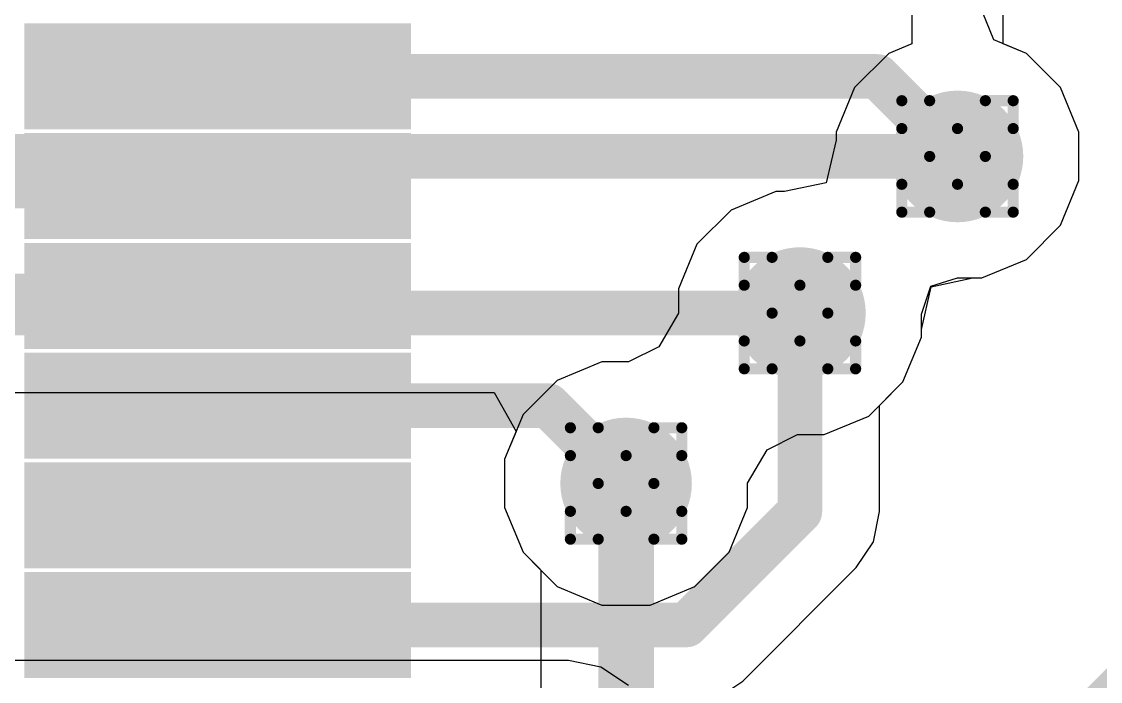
# Model space of a CAD drawing. Header units: inches. Extents: x -11 to 5379, y 0 to 5429.
# Drawn here: x 136.724 to 141.644, y 51.296 to 54.304 of the extents above; entities that cross this region are included whole.
import ezdxf

# ---------------------------------------------------------------- set-up
doc = ezdxf.new("R2010")
doc.units = ezdxf.units.IN
for name, color, linetype in [('Bottom Layer', 5, 'Continuous'), ('Drill Drawing', 1, 'Continuous'), ('GND', 16, 'Continuous'), ('PWR', 76, 'Continuous'), ('Top Layer', 1, 'Continuous'), ('Top Paste', 8, 'Continuous'), ('Top Solder', 216, 'Continuous'), ('Via Holes', 16, 'Continuous')]:
    doc.layers.add(name, color=color, linetype=linetype)

# ---------------------------------------------------------------- blocks, each defined once
blk = doc.blocks.new('LQFP_144_20_20__157')
at = {"layer": 'Top Layer'}
for points in [[(-11.46, -1.61), (-9.9, -1.61), (-9.9, -1.89), (-11.46, -1.89)], [(-11.46, -2.11), (-9.9, -2.11), (-9.9, -2.39), (-11.46, -2.39)], [(-11.46, -2.61), (-9.9, -2.61), (-9.9, -2.89), (-11.46, -2.89)], [(-11.46, -3.11), (-9.9, -3.11), (-9.9, -3.39), (-11.46, -3.39)], [(-11.46, -3.61), (-9.9, -3.61), (-9.9, -3.89), (-11.46, -3.89)], [(-11.46, -4.11), (-9.9, -4.11), (-9.9, -4.39), (-11.46, -4.39)]]:
    blk.add_hatch(color=1, dxfattribs=at).paths.add_polyline_path(points)
at = {"layer": 'Top Paste'}
for points in [[(-11.46, -1.61), (-9.9, -1.61), (-9.9, -1.89), (-11.46, -1.89)], [(-11.46, -2.11), (-9.9, -2.11), (-9.9, -2.39), (-11.46, -2.39)], [(-11.46, -2.61), (-9.9, -2.61), (-9.9, -2.89), (-11.46, -2.89)], [(-11.46, -3.11), (-9.9, -3.11), (-9.9, -3.39), (-11.46, -3.39)], [(-11.46, -3.61), (-9.9, -3.61), (-9.9, -3.89), (-11.46, -3.89)], [(-11.46, -4.11), (-9.9, -4.11), (-9.9, -4.39), (-11.46, -4.39)]]:
    blk.add_hatch(color=8, dxfattribs=at).paths.add_polyline_path(points)
at = {"layer": 'Top Solder'}
for points in [[(-11.5616, -1.5084), (-9.7984, -1.5084), (-9.7984, -1.9916), (-11.5616, -1.9916)], [(-11.5616, -2.0084), (-9.7984, -2.0084), (-9.7984, -2.4916), (-11.5616, -2.4916)], [(-11.5616, -2.5084), (-9.7984, -2.5084), (-9.7984, -2.9916), (-11.5616, -2.9916)], [(-11.5616, -3.0084), (-9.7984, -3.0084), (-9.7984, -3.4916), (-11.5616, -3.4916)], [(-11.5616, -3.5084), (-9.7984, -3.5084), (-9.7984, -3.9916), (-11.5616, -3.9916)], [(-11.5616, -4.0084), (-9.7984, -4.0084), (-9.7984, -4.4916), (-11.5616, -4.4916)]]:
    blk.add_hatch(color=216, dxfattribs=at).paths.add_polyline_path(points)

msp = doc.modelspace()

# ---------------------------------------------------------------- hatches: boundary and pattern name
at = {"layer": 'Bottom Layer'}
h = msp.add_hatch(color=5, dxfattribs=at)
edge = h.paths.add_edge_path()
edge.add_arc((140.9921, 53.6892), 0.3, 0, 360)
h = msp.add_hatch(color=5, dxfattribs=at)
edge = h.paths.add_edge_path()
edge.add_arc((140.2735, 52.9752), 0.3, 0, 360)
h = msp.add_hatch(color=5, dxfattribs=at)
edge = h.paths.add_edge_path()
edge.add_arc((139.4806, 52.1986), 0.3, 0, 360)
at = {"layer": 'GND'}
h = msp.add_hatch(color=16, dxfattribs=at)
edge = h.paths.add_edge_path()
edge.add_arc((140.9921, 53.6892), 0.3, 0, 360)
h = msp.add_hatch(color=16, dxfattribs=at)
edge = h.paths.add_edge_path()
edge.add_arc((140.2735, 52.9752), 0.3, 0, 360)
h = msp.add_hatch(color=16, dxfattribs=at)
edge = h.paths.add_edge_path()
edge.add_arc((139.4806, 52.1986), 0.3, 0, 360)
at = {"layer": 'PWR'}
h = msp.add_hatch(color=76, dxfattribs=at)
edge = h.paths.add_edge_path()
edge.add_arc((140.9921, 53.6892), 0.3, 0, 360)
h = msp.add_hatch(color=76, dxfattribs=at)
edge = h.paths.add_edge_path()
edge.add_arc((140.2735, 52.9752), 0.3, 0, 360)
h = msp.add_hatch(color=76, dxfattribs=at)
edge = h.paths.add_edge_path()
edge.add_arc((139.4806, 52.1986), 0.3, 0, 360)
at = {"layer": 'Top Layer'}
h = msp.add_hatch(color=1, dxfattribs=at)
edge = h.paths.add_edge_path()
edge.add_arc((140.9921, 53.6892), 0.3, 0, 360)
h = msp.add_hatch(color=1, dxfattribs=at)
edge = h.paths.add_edge_path()
edge.add_arc((140.2735, 52.9752), 0.3, 0, 360)
h = msp.add_hatch(color=1, dxfattribs=at)
edge = h.paths.add_edge_path()
edge.add_arc((139.4806, 52.1986), 0.3, 0, 360)
at = {"layer": 'Via Holes'}
h = msp.add_hatch(color=7, dxfattribs=at)
edge = h.paths.add_edge_path()
edge.add_arc((140.9921, 53.6892), 0.15, 0, 360)
h = msp.add_hatch(color=7, dxfattribs=at)
edge = h.paths.add_edge_path()
edge.add_arc((140.2735, 52.9752), 0.15, 0, 360)
h = msp.add_hatch(color=7, dxfattribs=at)
edge = h.paths.add_edge_path()
edge.add_arc((139.4806, 52.1986), 0.15, 0, 360)

# ---------------------------------------------------------------- linework, layer by layer
at = {"layer": 'Bottom Layer'}
for p, q in [((136.6264, 52.6126), (138.8789, 52.6126)), ((138.8789, 52.6126), (138.9788, 52.4348)), ((138.9788, 52.4348), (138.9266, 52.3088)), ((138.9266, 52.3088), (138.9266, 52.0884)), ((138.9266, 52.0884), (139.011, 51.8848)), ((139.011, 51.8848), (139.0922, 51.8036)), ((139.0922, 51.8036), (139.0922, 50.183))]:
    msp.add_line(p, q, dxfattribs=at)
for points in [[(131.6748, 53.6892, 0.2032, 0.2032, 0), (140.9921, 53.6892, 0.2032, 0.2032, 0)], [(132.1008, 52.9752, 0.2032, 0.2032, 0), (140.2735, 52.9752, 0.2032, 0.2032, 0)], [(139.4806, 48.984, 0.254, 0.254, 0), (143.0503, 52.5537, 0.254, 0.254, 0)], [(139.4806, 48.984, 0.254, 0.254, 0), (139.4806, 52.1986, 0.254, 0.254, 0)]]:
    msp.add_lwpolyline(points, format="xyseb", dxfattribs=at)
for points in [[(140.9413, 53.6892, 0.1016, 0.1016, 1), (141.0429, 53.6892, 0.1016, 0.1016, 1)], [(140.2227, 52.9752, 0.1016, 0.1016, 1), (140.3243, 52.9752, 0.1016, 0.1016, 1)], [(139.4171, 52.1986, 0.127, 0.127, 1), (139.5441, 52.1986, 0.127, 0.127, 1)]]:
    msp.add_lwpolyline(points, format="xyseb", close=True, dxfattribs=at)
at = {"layer": 'Drill Drawing'}
for points in [[(140.7381, 53.8162, 0.0508, 0.0508, 0), (140.7381, 53.9432, 0.0508, 0.0508, 0)], [(140.7381, 53.9432, 0.0508, 0.0508, 0), (140.8651, 53.9432, 0.0508, 0.0508, 0)], [(140.8651, 53.9432, 0.0508, 0.0508, 0), (140.9921, 53.8162, 0.0508, 0.0508, 0)], [(140.9921, 53.8162, 0.0508, 0.0508, 0), (141.1191, 53.9432, 0.0508, 0.0508, 0)], [(141.1191, 53.9432, 0.0508, 0.0508, 0), (141.2461, 53.9432, 0.0508, 0.0508, 0)], [(141.2461, 53.8162, 0.0508, 0.0508, 0), (141.2461, 53.9432, 0.0508, 0.0508, 0)], [(140.7381, 53.8162, 0.0508, 0.0508, 0), (140.8651, 53.6892, 0.0508, 0.0508, 0)], [(141.1191, 53.6892, 0.0508, 0.0508, 0), (141.2461, 53.8162, 0.0508, 0.0508, 0)], [(140.7381, 53.5622, 0.0508, 0.0508, 0), (140.8651, 53.6892, 0.0508, 0.0508, 0)], [(141.1191, 53.6892, 0.0508, 0.0508, 0), (141.2461, 53.5622, 0.0508, 0.0508, 0)], [(140.7381, 53.4352, 0.0508, 0.0508, 0), (140.7381, 53.5622, 0.0508, 0.0508, 0)], [(140.8651, 53.4352, 0.0508, 0.0508, 0), (140.9921, 53.5622, 0.0508, 0.0508, 0)], [(140.9921, 53.5622, 0.0508, 0.0508, 0), (141.1191, 53.4352, 0.0508, 0.0508, 0)], [(141.2461, 53.4352, 0.0508, 0.0508, 0), (141.2461, 53.5622, 0.0508, 0.0508, 0)], [(140.7381, 53.4352, 0.0508, 0.0508, 0), (140.8651, 53.4352, 0.0508, 0.0508, 0)], [(141.1191, 53.4352, 0.0508, 0.0508, 0), (141.2461, 53.4352, 0.0508, 0.0508, 0)], [(140.0195, 53.1022, 0.0508, 0.0508, 0), (140.0195, 53.2292, 0.0508, 0.0508, 0)], [(140.0195, 53.2292, 0.0508, 0.0508, 0), (140.1465, 53.2292, 0.0508, 0.0508, 0)], [(140.1465, 53.2292, 0.0508, 0.0508, 0), (140.2735, 53.1022, 0.0508, 0.0508, 0)], [(140.2735, 53.1022, 0.0508, 0.0508, 0), (140.4005, 53.2292, 0.0508, 0.0508, 0)], [(140.4005, 53.2292, 0.0508, 0.0508, 0), (140.5275, 53.2292, 0.0508, 0.0508, 0)], [(140.5275, 53.1022, 0.0508, 0.0508, 0), (140.5275, 53.2292, 0.0508, 0.0508, 0)], [(140.0195, 53.1022, 0.0508, 0.0508, 0), (140.1465, 52.9752, 0.0508, 0.0508, 0)], [(140.4005, 52.9752, 0.0508, 0.0508, 0), (140.5275, 53.1022, 0.0508, 0.0508, 0)], [(140.0195, 52.8482, 0.0508, 0.0508, 0), (140.1465, 52.9752, 0.0508, 0.0508, 0)], [(140.4005, 52.9752, 0.0508, 0.0508, 0), (140.5275, 52.8482, 0.0508, 0.0508, 0)], [(140.0195, 52.7212, 0.0508, 0.0508, 0), (140.0195, 52.8482, 0.0508, 0.0508, 0)], [(140.1465, 52.7212, 0.0508, 0.0508, 0), (140.2735, 52.8482, 0.0508, 0.0508, 0)], [(140.2735, 52.8482, 0.0508, 0.0508, 0), (140.4005, 52.7212, 0.0508, 0.0508, 0)], [(140.5275, 52.7212, 0.0508, 0.0508, 0), (140.5275, 52.8482, 0.0508, 0.0508, 0)], [(140.0195, 52.7212, 0.0508, 0.0508, 0), (140.1465, 52.7212, 0.0508, 0.0508, 0)], [(140.4005, 52.7212, 0.0508, 0.0508, 0), (140.5275, 52.7212, 0.0508, 0.0508, 0)], [(139.2266, 52.3256, 0.0508, 0.0508, 0), (139.2266, 52.4526, 0.0508, 0.0508, 0)], [(139.2266, 52.4526, 0.0508, 0.0508, 0), (139.3536, 52.4526, 0.0508, 0.0508, 0)], [(139.3536, 52.4526, 0.0508, 0.0508, 0), (139.4806, 52.3256, 0.0508, 0.0508, 0)], [(139.4806, 52.3256, 0.0508, 0.0508, 0), (139.6076, 52.4526, 0.0508, 0.0508, 0)], [(139.6076, 52.4526, 0.0508, 0.0508, 0), (139.7346, 52.4526, 0.0508, 0.0508, 0)], [(139.7346, 52.3256, 0.0508, 0.0508, 0), (139.7346, 52.4526, 0.0508, 0.0508, 0)], [(139.2266, 52.3256, 0.0508, 0.0508, 0), (139.3536, 52.1986, 0.0508, 0.0508, 0)], [(139.6076, 52.1986, 0.0508, 0.0508, 0), (139.7346, 52.3256, 0.0508, 0.0508, 0)], [(139.2266, 52.0716, 0.0508, 0.0508, 0), (139.3536, 52.1986, 0.0508, 0.0508, 0)], [(139.6076, 52.1986, 0.0508, 0.0508, 0), (139.7346, 52.0716, 0.0508, 0.0508, 0)], [(139.2266, 51.9446, 0.0508, 0.0508, 0), (139.2266, 52.0716, 0.0508, 0.0508, 0)], [(139.3536, 51.9446, 0.0508, 0.0508, 0), (139.4806, 52.0716, 0.0508, 0.0508, 0)], [(139.4806, 52.0716, 0.0508, 0.0508, 0), (139.6076, 51.9446, 0.0508, 0.0508, 0)], [(139.7346, 51.9446, 0.0508, 0.0508, 0), (139.7346, 52.0716, 0.0508, 0.0508, 0)], [(139.2266, 51.9446, 0.0508, 0.0508, 0), (139.3536, 51.9446, 0.0508, 0.0508, 0)], [(139.6076, 51.9446, 0.0508, 0.0508, 0), (139.7346, 51.9446, 0.0508, 0.0508, 0)]]:
    msp.add_lwpolyline(points, format="xyseb", dxfattribs=at)
for points in [[(140.7254, 53.9432, 0.0254, 0.0254, 1), (140.7508, 53.9432, 0.0254, 0.0254, 1)], [(140.7254, 53.9432, 0.0254, 0.0254, 1), (140.7508, 53.9432, 0.0254, 0.0254, 1)], [(140.8524, 53.9432, 0.0254, 0.0254, 1), (140.8778, 53.9432, 0.0254, 0.0254, 1)], [(140.8524, 53.9432, 0.0254, 0.0254, 1), (140.8778, 53.9432, 0.0254, 0.0254, 1)], [(141.1064, 53.9432, 0.0254, 0.0254, 1), (141.1318, 53.9432, 0.0254, 0.0254, 1)], [(141.1064, 53.9432, 0.0254, 0.0254, 1), (141.1318, 53.9432, 0.0254, 0.0254, 1)], [(141.2334, 53.9432, 0.0254, 0.0254, 1), (141.2588, 53.9432, 0.0254, 0.0254, 1)], [(141.2334, 53.9432, 0.0254, 0.0254, 1), (141.2588, 53.9432, 0.0254, 0.0254, 1)], [(140.7254, 53.8162, 0.0254, 0.0254, 1), (140.7508, 53.8162, 0.0254, 0.0254, 1)], [(140.7254, 53.8162, 0.0254, 0.0254, 1), (140.7508, 53.8162, 0.0254, 0.0254, 1)], [(140.9794, 53.8162, 0.0254, 0.0254, 1), (141.0048, 53.8162, 0.0254, 0.0254, 1)], [(140.9794, 53.8162, 0.0254, 0.0254, 1), (141.0048, 53.8162, 0.0254, 0.0254, 1)], [(141.2334, 53.8162, 0.0254, 0.0254, 1), (141.2588, 53.8162, 0.0254, 0.0254, 1)], [(141.2334, 53.8162, 0.0254, 0.0254, 1), (141.2588, 53.8162, 0.0254, 0.0254, 1)], [(140.8524, 53.6892, 0.0254, 0.0254, 1), (140.8778, 53.6892, 0.0254, 0.0254, 1)], [(140.8524, 53.6892, 0.0254, 0.0254, 1), (140.8778, 53.6892, 0.0254, 0.0254, 1)], [(141.1064, 53.6892, 0.0254, 0.0254, 1), (141.1318, 53.6892, 0.0254, 0.0254, 1)], [(141.1064, 53.6892, 0.0254, 0.0254, 1), (141.1318, 53.6892, 0.0254, 0.0254, 1)], [(140.7254, 53.5622, 0.0254, 0.0254, 1), (140.7508, 53.5622, 0.0254, 0.0254, 1)], [(140.7254, 53.5622, 0.0254, 0.0254, 1), (140.7508, 53.5622, 0.0254, 0.0254, 1)], [(140.9794, 53.5622, 0.0254, 0.0254, 1), (141.0048, 53.5622, 0.0254, 0.0254, 1)], [(140.9794, 53.5622, 0.0254, 0.0254, 1), (141.0048, 53.5622, 0.0254, 0.0254, 1)], [(141.2334, 53.5622, 0.0254, 0.0254, 1), (141.2588, 53.5622, 0.0254, 0.0254, 1)], [(141.2334, 53.5622, 0.0254, 0.0254, 1), (141.2588, 53.5622, 0.0254, 0.0254, 1)], [(140.7254, 53.4352, 0.0254, 0.0254, 1), (140.7508, 53.4352, 0.0254, 0.0254, 1)], [(140.7254, 53.4352, 0.0254, 0.0254, 1), (140.7508, 53.4352, 0.0254, 0.0254, 1)], [(140.8524, 53.4352, 0.0254, 0.0254, 1), (140.8778, 53.4352, 0.0254, 0.0254, 1)], [(140.8524, 53.4352, 0.0254, 0.0254, 1), (140.8778, 53.4352, 0.0254, 0.0254, 1)], [(141.1064, 53.4352, 0.0254, 0.0254, 1), (141.1318, 53.4352, 0.0254, 0.0254, 1)], [(141.1064, 53.4352, 0.0254, 0.0254, 1), (141.1318, 53.4352, 0.0254, 0.0254, 1)], [(141.2334, 53.4352, 0.0254, 0.0254, 1), (141.2588, 53.4352, 0.0254, 0.0254, 1)], [(141.2334, 53.4352, 0.0254, 0.0254, 1), (141.2588, 53.4352, 0.0254, 0.0254, 1)], [(140.0068, 53.2292, 0.0254, 0.0254, 1), (140.0322, 53.2292, 0.0254, 0.0254, 1)], [(140.0068, 53.2292, 0.0254, 0.0254, 1), (140.0322, 53.2292, 0.0254, 0.0254, 1)], [(140.1338, 53.2292, 0.0254, 0.0254, 1), (140.1592, 53.2292, 0.0254, 0.0254, 1)], [(140.1338, 53.2292, 0.0254, 0.0254, 1), (140.1592, 53.2292, 0.0254, 0.0254, 1)], [(140.3878, 53.2292, 0.0254, 0.0254, 1), (140.4132, 53.2292, 0.0254, 0.0254, 1)], [(140.3878, 53.2292, 0.0254, 0.0254, 1), (140.4132, 53.2292, 0.0254, 0.0254, 1)], [(140.5148, 53.2292, 0.0254, 0.0254, 1), (140.5402, 53.2292, 0.0254, 0.0254, 1)], [(140.5148, 53.2292, 0.0254, 0.0254, 1), (140.5402, 53.2292, 0.0254, 0.0254, 1)], [(140.0068, 53.1022, 0.0254, 0.0254, 1), (140.0322, 53.1022, 0.0254, 0.0254, 1)], [(140.0068, 53.1022, 0.0254, 0.0254, 1), (140.0322, 53.1022, 0.0254, 0.0254, 1)], [(140.2608, 53.1022, 0.0254, 0.0254, 1), (140.2862, 53.1022, 0.0254, 0.0254, 1)], [(140.2608, 53.1022, 0.0254, 0.0254, 1), (140.2862, 53.1022, 0.0254, 0.0254, 1)], [(140.5148, 53.1022, 0.0254, 0.0254, 1), (140.5402, 53.1022, 0.0254, 0.0254, 1)], [(140.5148, 53.1022, 0.0254, 0.0254, 1), (140.5402, 53.1022, 0.0254, 0.0254, 1)], [(140.1338, 52.9752, 0.0254, 0.0254, 1), (140.1592, 52.9752, 0.0254, 0.0254, 1)], [(140.1338, 52.9752, 0.0254, 0.0254, 1), (140.1592, 52.9752, 0.0254, 0.0254, 1)], [(140.3878, 52.9752, 0.0254, 0.0254, 1), (140.4132, 52.9752, 0.0254, 0.0254, 1)], [(140.3878, 52.9752, 0.0254, 0.0254, 1), (140.4132, 52.9752, 0.0254, 0.0254, 1)], [(140.0068, 52.8482, 0.0254, 0.0254, 1), (140.0322, 52.8482, 0.0254, 0.0254, 1)], [(140.0068, 52.8482, 0.0254, 0.0254, 1), (140.0322, 52.8482, 0.0254, 0.0254, 1)], [(140.2608, 52.8482, 0.0254, 0.0254, 1), (140.2862, 52.8482, 0.0254, 0.0254, 1)], [(140.2608, 52.8482, 0.0254, 0.0254, 1), (140.2862, 52.8482, 0.0254, 0.0254, 1)], [(140.5148, 52.8482, 0.0254, 0.0254, 1), (140.5402, 52.8482, 0.0254, 0.0254, 1)], [(140.5148, 52.8482, 0.0254, 0.0254, 1), (140.5402, 52.8482, 0.0254, 0.0254, 1)], [(140.0068, 52.7212, 0.0254, 0.0254, 1), (140.0322, 52.7212, 0.0254, 0.0254, 1)], [(140.0068, 52.7212, 0.0254, 0.0254, 1), (140.0322, 52.7212, 0.0254, 0.0254, 1)], [(140.1338, 52.7212, 0.0254, 0.0254, 1), (140.1592, 52.7212, 0.0254, 0.0254, 1)], [(140.1338, 52.7212, 0.0254, 0.0254, 1), (140.1592, 52.7212, 0.0254, 0.0254, 1)], [(140.3878, 52.7212, 0.0254, 0.0254, 1), (140.4132, 52.7212, 0.0254, 0.0254, 1)], [(140.3878, 52.7212, 0.0254, 0.0254, 1), (140.4132, 52.7212, 0.0254, 0.0254, 1)], [(140.5148, 52.7212, 0.0254, 0.0254, 1), (140.5402, 52.7212, 0.0254, 0.0254, 1)], [(140.5148, 52.7212, 0.0254, 0.0254, 1), (140.5402, 52.7212, 0.0254, 0.0254, 1)], [(139.2139, 52.4526, 0.0254, 0.0254, 1), (139.2393, 52.4526, 0.0254, 0.0254, 1)], [(139.2139, 52.4526, 0.0254, 0.0254, 1), (139.2393, 52.4526, 0.0254, 0.0254, 1)], [(139.3409, 52.4526, 0.0254, 0.0254, 1), (139.3663, 52.4526, 0.0254, 0.0254, 1)], [(139.3409, 52.4526, 0.0254, 0.0254, 1), (139.3663, 52.4526, 0.0254, 0.0254, 1)], [(139.5949, 52.4526, 0.0254, 0.0254, 1), (139.6203, 52.4526, 0.0254, 0.0254, 1)], [(139.5949, 52.4526, 0.0254, 0.0254, 1), (139.6203, 52.4526, 0.0254, 0.0254, 1)], [(139.7219, 52.4526, 0.0254, 0.0254, 1), (139.7473, 52.4526, 0.0254, 0.0254, 1)], [(139.7219, 52.4526, 0.0254, 0.0254, 1), (139.7473, 52.4526, 0.0254, 0.0254, 1)], [(139.2139, 52.3256, 0.0254, 0.0254, 1), (139.2393, 52.3256, 0.0254, 0.0254, 1)], [(139.2139, 52.3256, 0.0254, 0.0254, 1), (139.2393, 52.3256, 0.0254, 0.0254, 1)], [(139.4679, 52.3256, 0.0254, 0.0254, 1), (139.4933, 52.3256, 0.0254, 0.0254, 1)], [(139.4679, 52.3256, 0.0254, 0.0254, 1), (139.4933, 52.3256, 0.0254, 0.0254, 1)], [(139.7219, 52.3256, 0.0254, 0.0254, 1), (139.7473, 52.3256, 0.0254, 0.0254, 1)], [(139.7219, 52.3256, 0.0254, 0.0254, 1), (139.7473, 52.3256, 0.0254, 0.0254, 1)], [(139.3409, 52.1986, 0.0254, 0.0254, 1), (139.3663, 52.1986, 0.0254, 0.0254, 1)], [(139.3409, 52.1986, 0.0254, 0.0254, 1), (139.3663, 52.1986, 0.0254, 0.0254, 1)], [(139.5949, 52.1986, 0.0254, 0.0254, 1), (139.6203, 52.1986, 0.0254, 0.0254, 1)], [(139.5949, 52.1986, 0.0254, 0.0254, 1), (139.6203, 52.1986, 0.0254, 0.0254, 1)], [(139.2139, 52.0716, 0.0254, 0.0254, 1), (139.2393, 52.0716, 0.0254, 0.0254, 1)], [(139.2139, 52.0716, 0.0254, 0.0254, 1), (139.2393, 52.0716, 0.0254, 0.0254, 1)], [(139.4679, 52.0716, 0.0254, 0.0254, 1), (139.4933, 52.0716, 0.0254, 0.0254, 1)], [(139.4679, 52.0716, 0.0254, 0.0254, 1), (139.4933, 52.0716, 0.0254, 0.0254, 1)], [(139.7219, 52.0716, 0.0254, 0.0254, 1), (139.7473, 52.0716, 0.0254, 0.0254, 1)], [(139.7219, 52.0716, 0.0254, 0.0254, 1), (139.7473, 52.0716, 0.0254, 0.0254, 1)], [(139.2139, 51.9446, 0.0254, 0.0254, 1), (139.2393, 51.9446, 0.0254, 0.0254, 1)], [(139.2139, 51.9446, 0.0254, 0.0254, 1), (139.2393, 51.9446, 0.0254, 0.0254, 1)], [(139.3409, 51.9446, 0.0254, 0.0254, 1), (139.3663, 51.9446, 0.0254, 0.0254, 1)], [(139.3409, 51.9446, 0.0254, 0.0254, 1), (139.3663, 51.9446, 0.0254, 0.0254, 1)], [(139.5949, 51.9446, 0.0254, 0.0254, 1), (139.6203, 51.9446, 0.0254, 0.0254, 1)], [(139.5949, 51.9446, 0.0254, 0.0254, 1), (139.6203, 51.9446, 0.0254, 0.0254, 1)], [(139.7219, 51.9446, 0.0254, 0.0254, 1), (139.7473, 51.9446, 0.0254, 0.0254, 1)], [(139.7219, 51.9446, 0.0254, 0.0254, 1), (139.7473, 51.9446, 0.0254, 0.0254, 1)]]:
    msp.add_lwpolyline(points, format="xyseb", close=True, dxfattribs=at)
at = {"layer": 'GND'}
for p, q in [((140.784, 54.4776), (140.784, 54.2026)), ((141.2003, 54.2026), (141.2003, 54.4776)), ((140.784, 54.2026), (140.6783, 54.1589)), ((141.306, 54.1589), (141.2003, 54.2026)), ((140.6783, 54.1589), (140.5225, 54.003)), ((141.4618, 54.003), (141.306, 54.1589)), ((140.5225, 54.003), (140.4381, 53.7994)), ((141.5461, 53.7994), (141.4618, 54.003)), ((140.4381, 53.7994), (140.4381, 53.7639)), ((141.5461, 53.579), (141.5461, 53.7994)), ((140.4381, 53.7639), (140.393, 53.5694)), ((140.393, 53.5694), (140.2035, 53.5292)), ((141.4618, 53.3754), (141.5461, 53.579)), ((140.1633, 53.5292), (139.9597, 53.4449)), ((140.2035, 53.5292), (140.1633, 53.5292)), ((139.9597, 53.4449), (139.8038, 53.289)), ((141.306, 53.2196), (141.4618, 53.3754)), ((139.8038, 53.289), (139.7195, 53.0854)), ((141.1023, 53.1352), (141.306, 53.2196)), ((140.8275, 52.9006), (140.8726, 53.095)), ((140.8726, 53.095), (141.0622, 53.1352)), ((141.0622, 53.1352), (141.1023, 53.1352)), ((139.7195, 53.0854), (139.7195, 52.9743)), ((139.7195, 52.9743), (139.6307, 52.8213)), ((140.8275, 52.865), (140.8275, 52.9006)), ((140.7432, 52.6614), (140.8275, 52.865)), ((139.6307, 52.8213), (139.4911, 52.7526)), ((139.3704, 52.7526), (139.1668, 52.6683)), ((139.4911, 52.7526), (139.3704, 52.7526)), ((139.1668, 52.6683), (139.011, 52.5125)), ((140.5873, 52.5056), (140.7432, 52.6614)), ((139.011, 52.5125), (138.9266, 52.3088)), ((140.3837, 52.4212), (140.5873, 52.5056)), ((140.1234, 52.3525), (140.263, 52.4212)), ((140.263, 52.4212), (140.3837, 52.4212)), ((140.0346, 52.1996), (140.1234, 52.3525)), ((138.9266, 52.3088), (138.9266, 52.0884)), ((140.0346, 52.0884), (140.0346, 52.1996)), ((138.9266, 52.0884), (139.011, 51.8848)), ((139.9503, 51.8848), (140.0346, 52.0884)), ((139.011, 51.8848), (139.1668, 51.729)), ((139.7945, 51.729), (139.9503, 51.8848)), ((139.1668, 51.729), (139.3704, 51.6446)), ((139.5908, 51.6446), (139.7945, 51.729)), ((139.3704, 51.6446), (139.5908, 51.6446)), ((139.2174, 51.3917), (131.9784, 51.3917)), ((139.3661, 51.3621), (139.2174, 51.3917)), ((139.4921, 51.2779), (139.3661, 51.3621))]:
    msp.add_line(p, q, dxfattribs=at)
at = {"layer": 'PWR'}
for p, q in [((140.784, 54.4776), (140.784, 54.2026)), ((141.2003, 54.2026), (141.2003, 54.4776)), ((140.784, 54.2026), (140.6783, 54.1589)), ((141.306, 54.1589), (141.2003, 54.2026)), ((140.6783, 54.1589), (140.5225, 54.003)), ((141.4618, 54.003), (141.306, 54.1589)), ((140.5225, 54.003), (140.4381, 53.7994)), ((141.5461, 53.7994), (141.4618, 54.003)), ((140.4381, 53.7994), (140.4381, 53.7639)), ((141.5461, 53.579), (141.5461, 53.7994)), ((140.4381, 53.7639), (140.393, 53.5694)), ((140.393, 53.5694), (140.2035, 53.5292)), ((141.4618, 53.3754), (141.5461, 53.579)), ((140.1633, 53.5292), (139.9597, 53.4449)), ((140.2035, 53.5292), (140.1633, 53.5292)), ((139.9597, 53.4449), (139.8038, 53.289)), ((141.306, 53.2196), (141.4618, 53.3754)), ((139.8038, 53.289), (139.7195, 53.0854)), ((141.1023, 53.1352), (141.306, 53.2196)), ((140.8275, 52.9006), (140.8726, 53.095)), ((140.8726, 53.095), (141.0622, 53.1352)), ((141.0622, 53.1352), (141.1023, 53.1352)), ((139.7195, 53.0854), (139.7195, 52.9743)), ((139.7195, 52.9743), (139.6307, 52.8213)), ((140.8275, 52.865), (140.8275, 52.9006)), ((140.7432, 52.6614), (140.8275, 52.865)), ((139.6307, 52.8213), (139.4911, 52.7526)), ((139.3704, 52.7526), (139.1668, 52.6683)), ((139.4911, 52.7526), (139.3704, 52.7526)), ((139.1668, 52.6683), (139.011, 52.5125)), ((140.5873, 52.5056), (140.7432, 52.6614)), ((139.011, 52.5125), (138.9266, 52.3088)), ((140.3837, 52.4212), (140.5873, 52.5056)), ((140.1234, 52.3525), (140.263, 52.4212)), ((140.263, 52.4212), (140.3837, 52.4212)), ((140.0346, 52.1996), (140.1234, 52.3525)), ((138.9266, 52.3088), (138.9266, 52.0884)), ((140.0346, 52.0884), (140.0346, 52.1996)), ((138.9266, 52.0884), (139.011, 51.8848)), ((139.9503, 51.8848), (140.0346, 52.0884)), ((139.011, 51.8848), (139.1668, 51.729)), ((139.7945, 51.729), (139.9503, 51.8848)), ((139.1668, 51.729), (139.3704, 51.6446)), ((139.5908, 51.6446), (139.7945, 51.729)), ((139.3704, 51.6446), (139.5908, 51.6446))]:
    msp.add_line(p, q, dxfattribs=at)
at = {"layer": 'Top Layer'}
for p, q in [((141.1582, 54.2201), (141.1082, 54.3431)), ((141.306, 54.1589), (141.1582, 54.2201)), ((141.4618, 54.003), (141.306, 54.1589)), ((141.5461, 53.7994), (141.4618, 54.003)), ((141.5461, 53.579), (141.5461, 53.7994)), ((141.4618, 53.3754), (141.5461, 53.579)), ((141.306, 53.2196), (141.4618, 53.3754)), ((141.1023, 53.1352), (141.306, 53.2196)), ((140.8275, 52.971), (140.8697, 53.0982)), ((140.8697, 53.0982), (140.9918, 53.1352)), ((140.9918, 53.1352), (141.1023, 53.1352)), ((140.8275, 52.865), (140.8275, 52.971)), ((140.7432, 52.6614), (140.8275, 52.865)), ((140.6361, 52.5543), (140.7432, 52.6614)), ((140.6361, 52.0713), (140.6361, 52.5543)), ((140.6085, 51.9325), (140.6361, 52.0713)), ((140.6361, 52.0713), (140.6361, 52.0713)), ((140.5299, 51.8149), (140.6085, 51.9325)), ((140.0124, 51.2974), (140.5299, 51.8149)), ((140.5299, 51.8149), (140.5299, 51.8149)), ((139.8948, 51.2188), (140.0124, 51.2974))]:
    msp.add_line(p, q, dxfattribs=at)
for points in [[(137.6178, 54.0538, 0.2032, 0.2032, 0), (140.6275, 54.0538, 0.2032, 0.2032, 0)], [(140.6275, 54.0538, 0.2032, 0.2032, 0), (140.9921, 53.6892, 0.2032, 0.2032, 0)], [(135.3104, 53.5538, 0.2032, 0.2032, 0), (137.6178, 53.5538, 0.2032, 0.2032, 0)], [(134.3601, 53.0538, 0.2032, 0.2032, 0), (137.6178, 53.0538, 0.2032, 0.2032, 0)], [(140.2735, 52.0713, 0.2032, 0.2032, 0), (140.2735, 52.9752, 0.2032, 0.2032, 0)], [(137.6178, 52.5538, 0.2032, 0.2032, 0), (139.1255, 52.5538, 0.2032, 0.2032, 0)], [(139.1255, 52.5538, 0.2032, 0.2032, 0), (139.4806, 52.1986, 0.2032, 0.2032, 0)], [(139.7561, 51.5538, 0.2032, 0.2032, 0), (140.2735, 52.0713, 0.2032, 0.2032, 0)], [(137.6178, 51.5538, 0.2032, 0.2032, 0), (139.7561, 51.5538, 0.2032, 0.2032, 0)]]:
    msp.add_lwpolyline(points, format="xyseb", dxfattribs=at)
for points in [[(137.567, 54.0538, 0.1016, 0.1016, 1), (137.6686, 54.0538, 0.1016, 0.1016, 1)], [(140.5767, 54.0538, 0.1016, 0.1016, 1), (140.6783, 54.0538, 0.1016, 0.1016, 1)], [(140.5767, 54.0538, 0.1016, 0.1016, 1), (140.6783, 54.0538, 0.1016, 0.1016, 1)], [(140.9413, 53.6892, 0.1016, 0.1016, 1), (141.0429, 53.6892, 0.1016, 0.1016, 1)], [(137.567, 53.5538, 0.1016, 0.1016, 1), (137.6686, 53.5538, 0.1016, 0.1016, 1)], [(137.567, 53.0538, 0.1016, 0.1016, 1), (137.6686, 53.0538, 0.1016, 0.1016, 1)], [(140.2227, 52.9752, 0.1016, 0.1016, 1), (140.3243, 52.9752, 0.1016, 0.1016, 1)], [(137.567, 52.5538, 0.1016, 0.1016, 1), (137.6686, 52.5538, 0.1016, 0.1016, 1)], [(139.0747, 52.5538, 0.1016, 0.1016, 1), (139.1763, 52.5538, 0.1016, 0.1016, 1)], [(139.0747, 52.5538, 0.1016, 0.1016, 1), (139.1763, 52.5538, 0.1016, 0.1016, 1)], [(139.4298, 52.1986, 0.1016, 0.1016, 1), (139.5314, 52.1986, 0.1016, 0.1016, 1)], [(140.2227, 52.0713, 0.1016, 0.1016, 1), (140.3243, 52.0713, 0.1016, 0.1016, 1)], [(140.2227, 52.0713, 0.1016, 0.1016, 1), (140.3243, 52.0713, 0.1016, 0.1016, 1)], [(137.567, 51.5538, 0.1016, 0.1016, 1), (137.6686, 51.5538, 0.1016, 0.1016, 1)], [(139.7053, 51.5538, 0.1016, 0.1016, 1), (139.8069, 51.5538, 0.1016, 0.1016, 1)], [(139.7053, 51.5538, 0.1016, 0.1016, 1), (139.8069, 51.5538, 0.1016, 0.1016, 1)]]:
    msp.add_lwpolyline(points, format="xyseb", close=True, dxfattribs=at)

# ---------------------------------------------------------------- block references
msp.add_blockref('LQFP_144_20_20__157', (148.2978, 55.8038))

doc.saveas('drawing.dxf')
